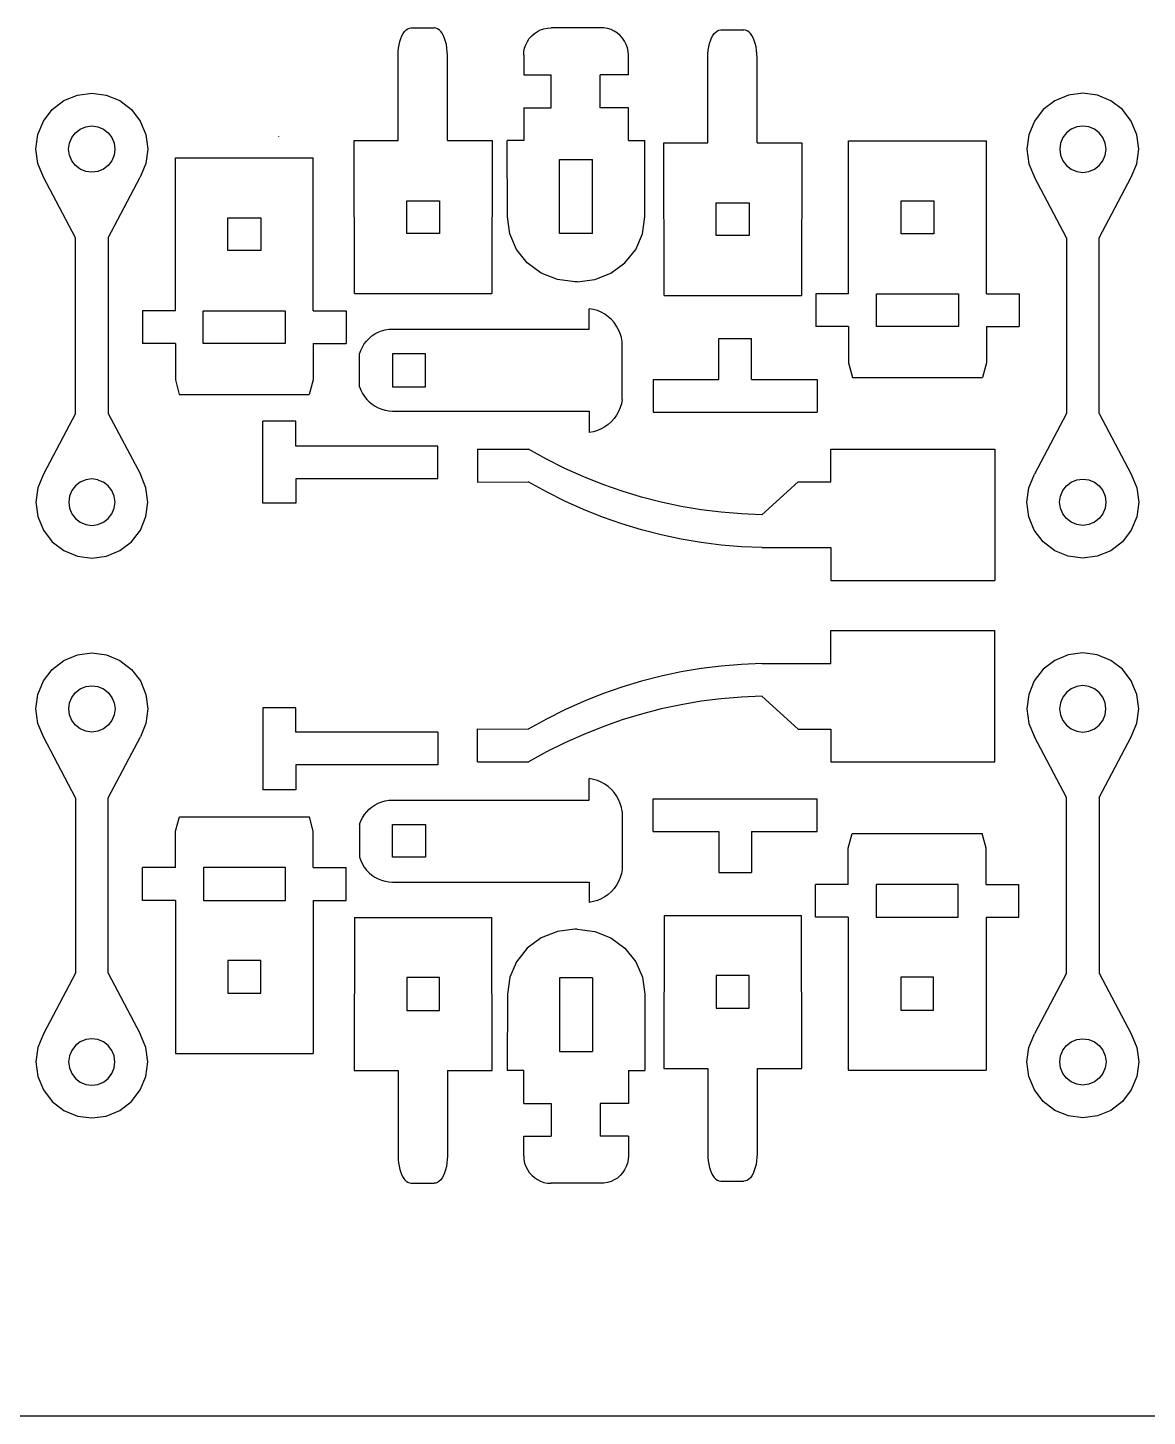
# Model space of a CAD drawing. Extents: x -2494 to 2494, y -1959 to 1959.
# Drawn here: x -2030 to -1485, y -1959 to -1283 of the extents above; entities that cross this region are included whole.
import ezdxf

# ---------------------------------------------------------------- set-up
doc = ezdxf.new("R2010")
doc.units = 0
doc.header["$MEASUREMENT"] = 0
doc.layers.get('0').update_dxf_attribs({"linetype": 'CONTINUOUS'})

msp = doc.modelspace()

# ---------------------------------------------------------------- linework, layer by layer
for p, q in [((-1844.19, -1283.39), (-1843.38, -1283.28)), ((-1843.38, -1283.28), (-1832.13, -1283.28)), ((-1831.29, -1283.35), (-1832.13, -1283.28)), ((-1777, -1283.33), (-1775.26, -1283.21)), ((-1751.33, -1283.21), (-1775.26, -1283.21)), ((-1749.55, -1283.27), (-1751.33, -1283.21)), ((-1747.8, -1283.56), (-1749.55, -1283.27)), ((-1849.16, -1291.5), (-1848.8, -1289.94)), ((-1848.8, -1289.94), (-1848.35, -1288.49)), ((-1848.35, -1288.49), (-1847.81, -1287.18)), ((-1847.81, -1287.18), (-1847.19, -1286.03)), ((-1847.19, -1286.03), (-1846.51, -1285.06)), ((-1846.51, -1285.06), (-1845.77, -1284.29)), ((-1845.77, -1284.29), (-1845, -1283.73)), ((-1845, -1283.73), (-1844.19, -1283.39)), ((-1830.47, -1283.66), (-1831.29, -1283.35)), ((-1829.68, -1284.19), (-1830.47, -1283.66)), ((-1828.93, -1284.95), (-1829.68, -1284.19)), ((-1828.23, -1285.91), (-1828.93, -1284.95)), ((-1827.6, -1287.06), (-1828.23, -1285.91)), ((-1827.04, -1288.38), (-1827.6, -1287.06)), ((-1826.57, -1289.84), (-1827.04, -1288.38)), ((-1826.2, -1291.42), (-1826.57, -1289.84)), ((-1787.58, -1291.44), (-1786.8, -1289.88)), ((-1786.8, -1289.88), (-1785.84, -1288.43)), ((-1785.84, -1288.43), (-1784.69, -1287.12)), ((-1784.69, -1287.12), (-1783.38, -1285.97)), ((-1783.38, -1285.97), (-1781.93, -1285)), ((-1781.93, -1285), (-1780.36, -1284.23)), ((-1780.36, -1284.23), (-1778.71, -1283.67)), ((-1778.71, -1283.67), (-1777, -1283.33)), ((-1746.1, -1284.09), (-1747.8, -1283.56)), ((-1744.49, -1284.83), (-1746.1, -1284.09)), ((-1743, -1285.79), (-1744.49, -1284.83)), ((-1741.64, -1286.95), (-1743, -1285.79)), ((-1740.46, -1288.27), (-1741.64, -1286.95)), ((-1739.46, -1289.74), (-1740.46, -1288.27)), ((-1738.67, -1291.33), (-1739.46, -1289.74)), ((-1698.18, -1290.94), (-1697.72, -1289.49)), ((-1697.72, -1289.49), (-1697.18, -1288.18)), ((-1697.18, -1288.18), (-1696.56, -1287.03)), ((-1696.56, -1287.03), (-1695.88, -1286.06)), ((-1695.88, -1286.06), (-1695.15, -1285.29)), ((-1695.15, -1285.29), (-1694.37, -1284.73)), ((-1694.37, -1284.73), (-1693.57, -1284.39)), ((-1693.57, -1284.39), (-1692.75, -1284.28)), ((-1692.75, -1284.28), (-1681.5, -1284.28)), ((-1680.67, -1284.35), (-1681.5, -1284.28)), ((-1679.85, -1284.66), (-1680.67, -1284.35)), ((-1679.06, -1285.19), (-1679.85, -1284.66)), ((-1678.3, -1285.95), (-1679.06, -1285.19)), ((-1677.6, -1286.91), (-1678.3, -1285.95)), ((-1676.97, -1288.06), (-1677.6, -1286.91)), ((-1676.41, -1289.38), (-1676.97, -1288.06)), ((-1675.95, -1290.84), (-1676.41, -1289.38)), ((-1849.64, -1296.6), (-1849.59, -1294.86)), ((-1849.64, -1338.11), (-1849.64, -1296.6)), ((-1849.59, -1294.86), (-1849.43, -1293.15)), ((-1849.43, -1293.15), (-1849.16, -1291.5)), ((-1825.93, -1293.1), (-1826.2, -1291.42)), ((-1825.76, -1294.83), (-1825.93, -1293.1)), ((-1825.71, -1296.6), (-1825.76, -1294.83)), ((-1825.71, -1338.11), (-1825.71, -1296.6)), ((-1788.59, -1296.54), (-1788.48, -1294.8)), ((-1788.59, -1296.54), (-1788.59, -1306.16)), ((-1788.48, -1294.8), (-1788.14, -1293.09)), ((-1788.14, -1293.09), (-1787.58, -1291.44)), ((-1738.11, -1293.02), (-1738.67, -1291.33)), ((-1737.77, -1294.76), (-1738.11, -1293.02)), ((-1737.67, -1296.54), (-1737.77, -1294.76)), ((-1737.67, -1306.16), (-1737.67, -1296.54)), ((-1699.01, -1297.6), (-1698.96, -1295.86)), ((-1698.96, -1295.86), (-1698.8, -1294.15)), ((-1698.8, -1294.15), (-1698.54, -1292.5)), ((-1698.54, -1292.5), (-1698.18, -1290.94)), ((-1675.57, -1292.42), (-1675.95, -1290.84)), ((-1675.3, -1294.1), (-1675.57, -1292.42)), ((-1675.14, -1295.83), (-1675.3, -1294.1)), ((-1675.08, -1297.6), (-1675.14, -1295.83)), ((-1699.01, -1339.11), (-1699.01, -1297.6)), ((-1675.08, -1339.11), (-1675.08, -1297.6)), ((-1788.59, -1306.16), (-1775.26, -1306.16)), ((-1775.26, -1322.1), (-1775.26, -1306.16)), ((-1737.67, -1306.16), (-1751.33, -1306.16)), ((-1751.33, -1322.1), (-1751.33, -1306.16)), ((-2012.28, -1318.67), (-2005.71, -1315.95)), ((-2005.71, -1315.95), (-1998.67, -1315.02)), ((-1998.67, -1315.02), (-1991.62, -1315.95)), ((-1991.62, -1315.95), (-1985.06, -1318.67)), ((-1523.61, -1315.99), (-1530.18, -1318.71)), ((-1516.57, -1315.06), (-1523.61, -1315.99)), ((-1509.52, -1315.99), (-1516.57, -1315.06)), ((-1502.96, -1318.71), (-1509.52, -1315.99)), ((-2022.24, -1328.64), (-2017.91, -1323)), ((-2017.91, -1323), (-2012.28, -1318.67)), ((-1985.06, -1318.67), (-1979.42, -1322.99)), ((-1979.42, -1322.99), (-1975.09, -1328.63)), ((-1788.59, -1322.1), (-1775.26, -1322.1)), ((-1788.59, -1322.1), (-1788.59, -1338.05)), ((-1737.67, -1322.1), (-1751.33, -1322.1)), ((-1737.67, -1338.05), (-1737.67, -1322.1)), ((-1535.82, -1323.03), (-1540.14, -1328.67)), ((-1530.18, -1318.71), (-1535.82, -1323.03)), ((-1497.32, -1323.04), (-1502.96, -1318.71)), ((-1492.99, -1328.67), (-1497.32, -1323.04)), ((-2024.96, -1335.2), (-2022.24, -1328.64)), ((-1975.09, -1328.63), (-1972.37, -1335.19)), ((-1540.14, -1328.67), (-1542.86, -1335.23)), ((-1490.28, -1335.24), (-1492.99, -1328.67)), ((-2025.88, -1342.25), (-2024.96, -1335.2)), ((-2009.55, -1339.33), (-2008.43, -1336.61)), ((-2008.43, -1336.61), (-2006.64, -1334.27)), ((-2006.64, -1334.27), (-2004.3, -1332.48)), ((-2004.3, -1332.48), (-2001.58, -1331.35)), ((-2001.58, -1331.35), (-1998.66, -1330.97)), ((-1998.66, -1330.97), (-1995.75, -1331.35)), ((-1995.75, -1331.35), (-1993.03, -1332.48)), ((-1993.03, -1332.48), (-1990.69, -1334.27)), ((-1990.69, -1334.27), (-1988.9, -1336.6)), ((-1988.9, -1336.6), (-1987.77, -1339.32)), ((-1972.37, -1335.19), (-1971.44, -1342.24)), ((-1907.67, -1336.23), (-1907.66, -1336.17)), ((-1542.86, -1335.23), (-1543.79, -1342.28)), ((-1526.33, -1336.64), (-1527.46, -1339.36)), ((-1524.54, -1334.31), (-1526.33, -1336.64)), ((-1522.21, -1332.52), (-1524.54, -1334.31)), ((-1519.49, -1331.39), (-1522.21, -1332.52)), ((-1516.57, -1331.01), (-1519.49, -1331.39)), ((-1513.65, -1331.39), (-1516.57, -1331.01)), ((-1510.93, -1332.52), (-1513.65, -1331.39)), ((-1508.6, -1334.31), (-1510.93, -1332.52)), ((-1506.8, -1336.65), (-1508.6, -1334.31)), ((-1505.68, -1339.37), (-1506.8, -1336.65)), ((-1489.35, -1342.29), (-1490.28, -1335.24)), ((-2024.96, -1349.29), (-2025.88, -1342.25)), ((-2009.94, -1342.24), (-2009.55, -1339.33)), ((-2009.55, -1345.16), (-2009.94, -1342.24)), ((-1987.77, -1339.32), (-1987.39, -1342.24)), ((-1987.39, -1342.24), (-1987.77, -1345.16)), ((-1971.44, -1342.24), (-1972.37, -1349.28)), ((-1870.98, -1338.11), (-1849.64, -1338.11)), ((-1870.83, -1412.47), (-1870.98, -1338.11)), ((-1825.71, -1338.11), (-1803.96, -1338.11)), ((-1803.96, -1338.11), (-1804.03, -1412.47)), ((-1796.5, -1375.26), (-1796.58, -1338.05)), ((-1788.59, -1338.05), (-1796.58, -1338.05)), ((-1737.67, -1338.05), (-1729.6, -1338.05)), ((-1729.64, -1375.26), (-1729.6, -1338.05)), ((-1720.36, -1339.11), (-1699.01, -1339.11)), ((-1720.21, -1413.47), (-1720.36, -1339.11)), ((-1675.08, -1339.11), (-1653.33, -1339.11)), ((-1653.33, -1339.11), (-1653.41, -1413.47)), ((-1630.52, -1338.23), (-1563.49, -1338.23)), ((-1630.52, -1412.66), (-1630.52, -1338.23)), ((-1563.49, -1412.66), (-1563.49, -1338.23)), ((-1543.79, -1342.28), (-1542.87, -1349.32)), ((-1527.46, -1339.36), (-1527.85, -1342.28)), ((-1527.85, -1342.28), (-1527.46, -1345.2)), ((-1505.29, -1342.28), (-1505.68, -1339.37)), ((-1505.68, -1345.2), (-1505.29, -1342.28)), ((-1490.28, -1349.33), (-1489.35, -1342.29)), ((-2022.24, -1355.86), (-2024.96, -1349.29)), ((-2008.43, -1347.88), (-2009.55, -1345.16)), ((-2006.63, -1350.22), (-2008.43, -1347.88)), ((-2004.3, -1352.01), (-2006.63, -1350.22)), ((-1990.69, -1350.22), (-1993.02, -1352.01)), ((-1988.9, -1347.88), (-1990.69, -1350.22)), ((-1987.77, -1345.16), (-1988.9, -1347.88)), ((-1972.37, -1349.28), (-1975.09, -1355.85)), ((-1958.01, -1346.42), (-1890.99, -1346.42)), ((-1958.01, -1420.85), (-1958.01, -1346.42)), ((-1890.99, -1420.85), (-1890.99, -1346.42)), ((-1771.13, -1347.36), (-1755.18, -1347.36)), ((-1771.13, -1383.23), (-1771.13, -1347.36)), ((-1755.18, -1383.23), (-1755.18, -1347.36)), ((-1542.87, -1349.32), (-1540.15, -1355.89)), ((-1527.46, -1345.2), (-1526.34, -1347.92)), ((-1526.34, -1347.92), (-1524.54, -1350.25)), ((-1524.54, -1350.25), (-1522.21, -1352.05)), ((-1510.93, -1352.05), (-1508.6, -1350.26)), ((-1508.6, -1350.26), (-1506.81, -1347.92)), ((-1506.81, -1347.92), (-1505.68, -1345.2)), ((-1493, -1355.9), (-1490.28, -1349.33)), ((-2006.63, -1385.41), (-2022.24, -1355.86)), ((-2001.58, -1353.14), (-2004.3, -1352.01)), ((-1998.66, -1353.52), (-2001.58, -1353.14)), ((-1995.74, -1353.13), (-1998.66, -1353.52)), ((-1993.02, -1352.01), (-1995.74, -1353.13)), ((-1990.68, -1385.41), (-1975.09, -1355.85)), ((-1524.55, -1385.45), (-1540.15, -1355.89)), ((-1522.21, -1352.05), (-1519.49, -1353.17)), ((-1519.49, -1353.17), (-1516.57, -1353.56)), ((-1516.57, -1353.56), (-1513.65, -1353.17)), ((-1513.65, -1353.17), (-1510.93, -1352.05)), ((-1508.6, -1385.45), (-1493, -1355.9)), ((-1845.5, -1383.3), (-1845.5, -1367.35)), ((-1845.5, -1367.35), (-1829.56, -1367.35)), ((-1829.56, -1367.35), (-1829.56, -1383.3)), ((-1694.88, -1384.3), (-1694.88, -1368.35)), ((-1694.88, -1368.35), (-1678.93, -1368.35)), ((-1678.93, -1368.35), (-1678.93, -1384.3)), ((-1605, -1383.42), (-1605, -1367.48)), ((-1605, -1367.48), (-1589, -1367.48)), ((-1589, -1367.48), (-1589, -1383.42)), ((-1932.5, -1375.66), (-1916.5, -1375.66)), ((-1932.5, -1391.61), (-1932.5, -1375.66)), ((-1916.5, -1375.66), (-1916.5, -1391.61)), ((-1795.37, -1383.43), (-1796.5, -1375.26)), ((-1730.82, -1383.43), (-1729.64, -1375.26)), ((-1829.56, -1383.3), (-1845.5, -1383.3)), ((-1792.09, -1391.03), (-1795.37, -1383.43)), ((-1755.18, -1383.23), (-1771.13, -1383.23)), ((-1734.1, -1391.03), (-1730.82, -1383.43)), ((-1678.93, -1384.3), (-1694.88, -1384.3)), ((-1589, -1383.42), (-1605, -1383.42)), ((-2006.61, -1470.81), (-2006.63, -1385.41)), ((-1990.68, -1385.41), (-1990.67, -1470.81)), ((-1786.87, -1397.57), (-1792.09, -1391.03)), ((-1739.32, -1397.57), (-1734.1, -1391.03)), ((-1524.55, -1385.45), (-1524.57, -1470.85)), ((-1508.62, -1470.85), (-1508.6, -1385.45)), ((-1916.5, -1391.61), (-1932.5, -1391.61)), ((-1780.07, -1402.58), (-1786.87, -1397.57)), ((-1746.12, -1402.58), (-1739.32, -1397.57)), ((-1772.15, -1405.73), (-1780.07, -1402.58)), ((-1754.04, -1405.73), (-1746.12, -1402.58)), ((-1763.66, -1406.8), (-1772.15, -1405.73)), ((-1762.54, -1406.8), (-1763.66, -1406.8)), ((-1762.54, -1406.8), (-1754.04, -1405.73)), ((-1870.83, -1412.47), (-1804.03, -1412.47)), ((-1720.21, -1413.47), (-1653.41, -1413.47)), ((-1630.52, -1412.66), (-1646.52, -1412.66)), ((-1646.52, -1412.66), (-1646.52, -1428.61)), ((-1616.94, -1428.61), (-1616.94, -1412.66)), ((-1616.94, -1412.66), (-1577.07, -1412.66)), ((-1577.07, -1412.66), (-1577.07, -1428.61)), ((-1563.49, -1412.66), (-1547.49, -1412.66)), ((-1547.49, -1412.66), (-1547.49, -1428.61)), ((-1958.01, -1420.85), (-1974.01, -1420.85)), ((-1974.01, -1420.85), (-1974.01, -1436.8)), ((-1944.44, -1436.8), (-1944.44, -1420.85)), ((-1944.44, -1420.85), (-1904.56, -1420.85)), ((-1904.56, -1420.85), (-1904.56, -1436.8)), ((-1890.99, -1420.85), (-1874.99, -1420.85)), ((-1874.99, -1420.85), (-1874.99, -1436.8)), ((-1754.65, -1420.24), (-1756.65, -1419.87)), ((-1756.65, -1429.76), (-1756.65, -1419.87)), ((-1752.71, -1420.82), (-1754.65, -1420.24)), ((-1750.84, -1421.61), (-1752.71, -1420.82)), ((-1749.07, -1422.61), (-1750.84, -1421.61)), ((-1747.42, -1423.79), (-1749.07, -1422.61)), ((-1745.91, -1425.14), (-1747.42, -1423.79)), ((-1860.94, -1432.13), (-1859.35, -1431.29)), ((-1859.35, -1431.29), (-1857.69, -1430.63)), ((-1857.69, -1430.63), (-1855.96, -1430.15)), ((-1855.96, -1430.15), (-1854.18, -1429.86)), ((-1854.18, -1429.86), (-1852.39, -1429.76)), ((-1852.39, -1429.76), (-1756.65, -1429.76)), ((-1744.56, -1426.65), (-1745.91, -1425.14)), ((-1743.38, -1428.3), (-1744.56, -1426.65)), ((-1742.38, -1430.07), (-1743.38, -1428.3)), ((-1741.59, -1431.94), (-1742.38, -1430.07)), ((-1630.52, -1428.61), (-1646.52, -1428.61)), ((-1630.52, -1428.61), (-1630.52, -1446.28)), ((-1577.07, -1428.61), (-1616.94, -1428.61)), ((-1563.49, -1428.61), (-1563.49, -1446.28)), ((-1563.49, -1428.61), (-1547.49, -1428.61)), ((-1958.01, -1436.8), (-1974.01, -1436.8)), ((-1958.01, -1436.8), (-1958.01, -1454.47)), ((-1904.56, -1436.8), (-1944.44, -1436.8)), ((-1890.99, -1436.8), (-1874.99, -1436.8)), ((-1890.99, -1436.8), (-1890.99, -1454.47)), ((-1867.82, -1440.17), (-1867.06, -1438.55)), ((-1867.06, -1438.55), (-1866.13, -1437.01)), ((-1866.13, -1437.01), (-1865.04, -1435.59)), ((-1865.04, -1435.59), (-1863.8, -1434.29)), ((-1863.8, -1434.29), (-1862.43, -1433.13)), ((-1862.43, -1433.13), (-1860.94, -1432.13)), ((-1741.01, -1433.88), (-1741.59, -1431.94)), ((-1740.64, -1435.88), (-1741.01, -1433.88)), ((-1740.64, -1464.07), (-1740.64, -1435.88)), ((-1693.63, -1434.36), (-1677.68, -1434.36)), ((-1693.63, -1454.29), (-1693.63, -1434.36)), ((-1677.68, -1454.29), (-1677.68, -1434.36)), ((-1868.4, -1441.87), (-1867.82, -1440.17)), ((-1868.4, -1457.81), (-1868.4, -1441.87)), ((-1852.39, -1441.87), (-1852.39, -1457.81)), ((-1836.38, -1441.87), (-1852.39, -1441.87)), ((-1836.38, -1457.81), (-1836.38, -1441.87)), ((-1630.52, -1446.28), (-1628.62, -1453.35)), ((-1563.49, -1446.28), (-1565.39, -1453.35)), ((-1958.01, -1454.47), (-1956.11, -1461.54)), ((-1890.99, -1454.47), (-1892.88, -1461.54)), ((-1868.4, -1457.81), (-1867.79, -1459.48)), ((-1852.39, -1457.81), (-1836.38, -1457.81)), ((-1725.52, -1454.29), (-1693.63, -1454.29)), ((-1725.52, -1454.29), (-1725.52, -1470.23)), ((-1677.68, -1454.29), (-1645.79, -1454.29)), ((-1645.79, -1454.29), (-1645.79, -1470.23)), ((-1628.62, -1453.35), (-1565.39, -1453.35)), ((-1956.11, -1461.54), (-1892.88, -1461.54)), ((-1867.79, -1459.48), (-1867.01, -1461.07)), ((-1867.01, -1461.07), (-1866.06, -1462.58)), ((-1866.06, -1462.58), (-1864.96, -1463.97)), ((-1864.96, -1463.97), (-1863.72, -1465.23)), ((-1863.72, -1465.23), (-1862.35, -1466.36)), ((-1740.64, -1464.07), (-1741.01, -1466.07)), ((-2006.61, -1470.81), (-2022.21, -1500.37)), ((-1990.67, -1470.81), (-1975.06, -1500.37)), ((-1862.35, -1466.36), (-1860.86, -1467.34)), ((-1860.86, -1467.34), (-1859.29, -1468.16)), ((-1859.29, -1468.16), (-1857.63, -1468.8)), ((-1857.63, -1468.8), (-1855.92, -1469.27)), ((-1855.92, -1469.27), (-1854.17, -1469.55)), ((-1854.17, -1469.55), (-1852.39, -1469.64)), ((-1852.39, -1469.64), (-1756.65, -1469.64)), ((-1756.65, -1469.64), (-1756.65, -1480.09)), ((-1743.38, -1471.65), (-1744.56, -1473.3)), ((-1742.38, -1469.88), (-1743.38, -1471.65)), ((-1741.59, -1468.01), (-1742.38, -1469.88)), ((-1741.01, -1466.07), (-1741.59, -1468.01)), ((-1725.52, -1470.23), (-1645.79, -1470.23)), ((-1524.57, -1470.85), (-1540.17, -1500.41)), ((-1508.62, -1470.85), (-1493.02, -1500.41)), ((-1915.44, -1514.48), (-1915.44, -1474.6)), ((-1899.43, -1474.6), (-1915.44, -1474.6)), ((-1899.43, -1486.71), (-1899.43, -1474.6)), ((-1752.71, -1479.13), (-1754.65, -1479.72)), ((-1750.84, -1478.34), (-1752.71, -1479.13)), ((-1749.07, -1477.35), (-1750.84, -1478.34)), ((-1747.42, -1476.17), (-1749.07, -1477.35)), ((-1745.91, -1474.81), (-1747.42, -1476.17)), ((-1744.56, -1473.3), (-1745.91, -1474.81)), ((-1754.65, -1479.72), (-1756.65, -1480.09)), ((-1830.41, -1486.71), (-1899.43, -1486.71)), ((-1830.41, -1502.66), (-1830.41, -1486.71)), ((-1811.04, -1488.22), (-1786.29, -1488.23)), ((-1811.04, -1488.22), (-1811.04, -1504.23)), ((-1777.48, -1493.08), (-1786.29, -1488.23)), ((-1639.14, -1504.17), (-1639.14, -1488.23)), ((-1639.14, -1488.23), (-1559.34, -1488.23)), ((-1559.34, -1488.23), (-1559.34, -1552.08)), ((-1768.51, -1497.54), (-1777.48, -1493.08)), ((-1759.38, -1501.62), (-1768.51, -1497.54)), ((-2022.21, -1500.37), (-2024.93, -1506.94)), ((-2006.61, -1506.01), (-2008.4, -1508.35)), ((-2004.27, -1504.22), (-2006.61, -1506.01)), ((-2001.55, -1503.09), (-2004.27, -1504.22)), ((-1998.64, -1502.71), (-2001.55, -1503.09)), ((-1995.72, -1503.09), (-1998.64, -1502.71)), ((-1995.72, -1503.09), (-1993, -1504.22)), ((-1990.66, -1506.01), (-1993, -1504.22)), ((-1988.87, -1508.34), (-1990.66, -1506.01)), ((-1972.34, -1506.93), (-1975.06, -1500.37)), ((-1899.43, -1502.66), (-1899.43, -1514.48)), ((-1830.41, -1502.66), (-1899.43, -1502.66)), ((-1811.04, -1504.23), (-1786.36, -1504.17)), ((-1777.55, -1509.02), (-1786.36, -1504.17)), ((-1750.12, -1505.31), (-1759.38, -1501.62)), ((-1740.73, -1508.6), (-1750.12, -1505.31)), ((-1672.76, -1520.12), (-1655.09, -1504.17)), ((-1655.09, -1504.17), (-1639.14, -1504.17)), ((-1542.89, -1506.97), (-1540.17, -1500.41)), ((-1526.36, -1508.38), (-1524.57, -1506.05)), ((-1524.57, -1506.05), (-1522.24, -1504.25)), ((-1522.24, -1504.25), (-1519.52, -1503.13)), ((-1519.52, -1503.13), (-1516.6, -1502.74)), ((-1516.6, -1502.74), (-1513.68, -1503.13)), ((-1513.68, -1503.13), (-1510.96, -1504.26)), ((-1510.96, -1504.26), (-1508.62, -1506.05)), ((-1508.62, -1506.05), (-1506.83, -1508.38)), ((-1493.02, -1500.41), (-1490.3, -1506.98)), ((-2024.93, -1506.94), (-2025.86, -1513.99)), ((-2009.53, -1511.06), (-2009.91, -1513.98)), ((-2008.4, -1508.35), (-2009.53, -1511.06)), ((-1987.74, -1511.06), (-1988.87, -1508.34)), ((-1987.36, -1513.98), (-1987.74, -1511.06)), ((-1971.41, -1513.98), (-1972.34, -1506.93)), ((-1768.57, -1513.49), (-1777.55, -1509.02)), ((-1731.24, -1511.49), (-1740.73, -1508.6)), ((-1721.64, -1513.96), (-1731.24, -1511.49)), ((-1543.82, -1514.02), (-1542.89, -1506.97)), ((-1527.87, -1514.02), (-1527.49, -1511.1)), ((-1527.49, -1511.1), (-1526.36, -1508.38)), ((-1506.83, -1508.38), (-1505.71, -1511.1)), ((-1505.71, -1511.1), (-1505.32, -1514.02)), ((-1490.3, -1506.98), (-1489.38, -1514.02)), ((-2025.86, -1513.99), (-2024.93, -1521.03)), ((-2009.91, -1513.98), (-2009.53, -1516.9)), ((-2009.53, -1516.9), (-2008.4, -1519.62)), ((-2008.4, -1519.62), (-2006.61, -1521.96)), ((-1990.66, -1521.95), (-1988.87, -1519.62)), ((-1988.87, -1519.62), (-1987.74, -1516.9)), ((-1987.74, -1516.9), (-1987.36, -1513.98)), ((-1972.34, -1521.02), (-1971.41, -1513.98)), ((-1899.43, -1514.48), (-1915.44, -1514.48)), ((-1759.44, -1517.57), (-1768.57, -1513.49)), ((-1750.18, -1521.26), (-1759.44, -1517.57)), ((-1711.97, -1516.03), (-1721.64, -1513.96)), ((-1702.23, -1517.68), (-1711.97, -1516.03)), ((-1692.44, -1518.91), (-1702.23, -1517.68)), ((-1682.61, -1519.73), (-1692.44, -1518.91)), ((-1542.89, -1521.06), (-1543.82, -1514.02)), ((-1527.49, -1516.94), (-1527.87, -1514.02)), ((-1526.36, -1519.66), (-1527.49, -1516.94)), ((-1524.57, -1521.99), (-1526.36, -1519.66)), ((-1506.84, -1519.66), (-1508.63, -1521.99)), ((-1505.71, -1516.94), (-1506.84, -1519.66)), ((-1505.32, -1514.02), (-1505.71, -1516.94)), ((-1489.38, -1514.02), (-1490.31, -1521.07)), ((-2024.93, -1521.03), (-2022.21, -1527.6)), ((-2006.61, -1521.96), (-2004.27, -1523.75)), ((-2004.27, -1523.75), (-2001.55, -1524.87)), ((-2001.55, -1524.87), (-1998.63, -1525.26)), ((-1998.63, -1525.26), (-1995.71, -1524.87)), ((-1995.71, -1524.87), (-1992.99, -1523.75)), ((-1992.99, -1523.75), (-1990.66, -1521.95)), ((-1975.06, -1527.59), (-1972.34, -1521.02)), ((-1740.79, -1524.55), (-1750.18, -1521.26)), ((-1731.29, -1527.43), (-1740.79, -1524.55)), ((-1672.76, -1520.12), (-1682.61, -1519.73)), ((-1540.18, -1527.63), (-1542.89, -1521.06)), ((-1522.24, -1523.78), (-1524.57, -1521.99)), ((-1519.52, -1524.91), (-1522.24, -1523.78)), ((-1516.6, -1525.3), (-1519.52, -1524.91)), ((-1513.68, -1524.91), (-1516.6, -1525.3)), ((-1510.96, -1523.79), (-1513.68, -1524.91)), ((-1508.63, -1521.99), (-1510.96, -1523.79)), ((-1490.31, -1521.07), (-1493.03, -1527.63)), ((-2022.21, -1527.6), (-2017.88, -1533.23)), ((-1979.38, -1533.23), (-1975.06, -1527.59)), ((-1721.69, -1529.91), (-1731.29, -1527.43)), ((-1712.02, -1531.97), (-1721.69, -1529.91)), ((-1702.28, -1533.63), (-1712.02, -1531.97)), ((-1535.85, -1533.27), (-1540.18, -1527.63)), ((-1493.03, -1527.63), (-1497.35, -1533.27)), ((-2017.88, -1533.23), (-2012.24, -1537.56)), ((-2012.24, -1537.56), (-2005.68, -1540.28)), ((-1991.58, -1540.27), (-1985.02, -1537.55)), ((-1985.02, -1537.55), (-1979.38, -1533.23)), ((-1692.48, -1534.86), (-1702.28, -1533.63)), ((-1682.65, -1535.67), (-1692.48, -1534.86)), ((-1672.8, -1536.07), (-1682.65, -1535.67)), ((-1672.8, -1536.07), (-1639.14, -1536.07)), ((-1639.14, -1536.07), (-1639.14, -1552.08)), ((-1530.21, -1537.59), (-1535.85, -1533.27)), ((-1523.65, -1540.31), (-1530.21, -1537.59)), ((-1502.99, -1537.6), (-1509.56, -1540.32)), ((-1497.35, -1533.27), (-1502.99, -1537.6)), ((-2005.68, -1540.28), (-1998.63, -1541.2)), ((-1998.63, -1541.2), (-1991.58, -1540.27)), ((-1516.6, -1541.24), (-1523.65, -1540.31)), ((-1509.56, -1540.32), (-1516.6, -1541.24)), ((-1639.14, -1552.08), (-1559.34, -1552.08)), ((-1639.14, -1576.46), (-1559.34, -1576.46)), ((-1639.14, -1592.48), (-1639.14, -1576.46)), ((-1559.34, -1640.31), (-1559.34, -1576.46)), ((-2017.88, -1595.31), (-2012.24, -1590.98)), ((-2012.24, -1590.98), (-2005.68, -1588.26)), ((-2005.68, -1588.26), (-1998.63, -1587.34)), ((-1998.63, -1587.34), (-1991.58, -1588.27)), ((-1991.58, -1588.27), (-1985.02, -1590.99)), ((-1985.02, -1590.99), (-1979.38, -1595.31)), ((-1692.48, -1593.68), (-1702.28, -1594.92)), ((-1682.65, -1592.87), (-1692.48, -1593.68)), ((-1672.8, -1592.48), (-1682.65, -1592.87)), ((-1672.8, -1592.48), (-1639.14, -1592.48)), ((-1530.21, -1590.95), (-1535.85, -1595.27)), ((-1523.65, -1588.23), (-1530.21, -1590.95)), ((-1516.6, -1587.3), (-1523.65, -1588.23)), ((-1509.56, -1588.22), (-1516.6, -1587.3)), ((-1502.99, -1590.94), (-1509.56, -1588.22)), ((-1497.35, -1595.27), (-1502.99, -1590.94)), ((-2022.21, -1600.94), (-2017.88, -1595.31)), ((-1979.38, -1595.31), (-1975.06, -1600.95)), ((-1721.69, -1598.63), (-1731.29, -1601.11)), ((-1712.02, -1596.57), (-1721.69, -1598.63)), ((-1702.28, -1594.92), (-1712.02, -1596.57)), ((-1535.85, -1595.27), (-1540.18, -1600.91)), ((-1493.03, -1600.91), (-1497.35, -1595.27)), ((-2024.93, -1607.51), (-2022.21, -1600.94)), ((-2008.4, -1608.92), (-2006.61, -1606.58)), ((-2006.61, -1606.58), (-2004.27, -1604.79)), ((-2004.27, -1604.79), (-2001.55, -1603.67)), ((-2001.55, -1603.67), (-1998.63, -1603.28)), ((-1998.63, -1603.28), (-1995.71, -1603.67)), ((-1995.71, -1603.67), (-1992.99, -1604.79)), ((-1992.99, -1604.79), (-1990.66, -1606.59)), ((-1990.66, -1606.59), (-1988.87, -1608.92)), ((-1975.06, -1600.95), (-1972.34, -1607.52)), ((-1750.18, -1607.28), (-1759.44, -1610.97)), ((-1740.79, -1603.99), (-1750.18, -1607.28)), ((-1731.29, -1601.11), (-1740.79, -1603.99)), ((-1542.89, -1607.48), (-1543.82, -1614.52)), ((-1540.18, -1600.91), (-1542.89, -1607.48)), ((-1524.57, -1606.55), (-1526.36, -1608.88)), ((-1522.24, -1604.76), (-1524.57, -1606.55)), ((-1519.52, -1603.63), (-1522.24, -1604.76)), ((-1516.6, -1603.24), (-1519.52, -1603.63)), ((-1513.68, -1603.63), (-1516.6, -1603.24)), ((-1510.96, -1604.75), (-1513.68, -1603.63)), ((-1508.63, -1606.55), (-1510.96, -1604.75)), ((-1506.84, -1608.88), (-1508.63, -1606.55)), ((-1490.31, -1607.47), (-1493.03, -1600.91)), ((-1489.38, -1614.52), (-1490.31, -1607.47)), ((-2025.86, -1614.55), (-2024.93, -1607.51)), ((-2009.91, -1614.56), (-2009.53, -1611.64)), ((-2009.53, -1611.64), (-2008.4, -1608.92)), ((-1988.87, -1608.92), (-1987.74, -1611.64)), ((-1987.74, -1611.64), (-1987.36, -1614.56)), ((-1972.34, -1607.52), (-1971.41, -1614.56)), ((-1899.43, -1614.06), (-1915.44, -1614.06)), ((-1915.44, -1614.06), (-1915.44, -1653.94)), ((-1899.43, -1625.88), (-1899.43, -1614.06)), ((-1759.44, -1610.97), (-1768.57, -1615.05)), ((-1711.97, -1612.51), (-1721.64, -1614.58)), ((-1702.23, -1610.86), (-1711.97, -1612.51)), ((-1692.44, -1609.63), (-1702.23, -1610.86)), ((-1682.61, -1608.81), (-1692.44, -1609.63)), ((-1672.76, -1608.42), (-1682.61, -1608.81)), ((-1672.76, -1608.42), (-1655.09, -1624.37)), ((-1527.49, -1611.6), (-1527.87, -1614.52)), ((-1526.36, -1608.88), (-1527.49, -1611.6)), ((-1505.71, -1611.6), (-1506.84, -1608.88)), ((-1505.32, -1614.52), (-1505.71, -1611.6)), ((-2024.93, -1621.6), (-2025.86, -1614.55)), ((-2009.53, -1617.48), (-2009.91, -1614.56)), ((-2008.4, -1620.2), (-2009.53, -1617.48)), ((-2006.61, -1622.53), (-2008.4, -1620.2)), ((-1988.87, -1620.2), (-1990.66, -1622.53)), ((-1987.74, -1617.48), (-1988.87, -1620.2)), ((-1987.36, -1614.56), (-1987.74, -1617.48)), ((-1971.41, -1614.56), (-1972.34, -1621.61)), ((-1777.55, -1619.52), (-1786.36, -1624.37)), ((-1768.57, -1615.05), (-1777.55, -1619.52)), ((-1740.73, -1619.94), (-1750.12, -1623.23)), ((-1731.24, -1617.06), (-1740.73, -1619.94)), ((-1721.64, -1614.58), (-1731.24, -1617.06)), ((-1543.82, -1614.52), (-1542.89, -1621.57)), ((-1527.87, -1614.52), (-1527.49, -1617.44)), ((-1527.49, -1617.44), (-1526.36, -1620.16)), ((-1526.36, -1620.16), (-1524.57, -1622.49)), ((-1508.62, -1622.49), (-1506.83, -1620.16)), ((-1506.83, -1620.16), (-1505.71, -1617.44)), ((-1505.71, -1617.44), (-1505.32, -1614.52)), ((-1490.3, -1621.56), (-1489.38, -1614.52)), ((-2022.21, -1628.17), (-2024.93, -1621.6)), ((-2004.27, -1624.32), (-2006.61, -1622.53)), ((-2001.55, -1625.45), (-2004.27, -1624.32)), ((-1998.64, -1625.83), (-2001.55, -1625.45)), ((-1995.72, -1625.45), (-1998.64, -1625.83)), ((-1993, -1624.32), (-1995.72, -1625.45)), ((-1990.66, -1622.53), (-1993, -1624.32)), ((-1972.34, -1621.61), (-1975.06, -1628.17)), ((-1830.41, -1625.88), (-1899.43, -1625.88)), ((-1830.41, -1625.88), (-1830.41, -1641.83)), ((-1811.04, -1624.31), (-1786.36, -1624.37)), ((-1811.04, -1640.32), (-1811.04, -1624.31)), ((-1759.38, -1626.92), (-1768.51, -1631)), ((-1750.12, -1623.23), (-1759.38, -1626.92)), ((-1655.09, -1624.37), (-1639.14, -1624.37)), ((-1639.14, -1624.37), (-1639.14, -1640.31)), ((-1542.89, -1621.57), (-1540.17, -1628.13)), ((-1524.57, -1622.49), (-1522.24, -1624.29)), ((-1522.24, -1624.29), (-1519.52, -1625.41)), ((-1519.52, -1625.41), (-1516.6, -1625.8)), ((-1516.6, -1625.8), (-1513.68, -1625.41)), ((-1513.68, -1625.41), (-1510.96, -1624.28)), ((-1510.96, -1624.28), (-1508.62, -1622.49)), ((-1493.02, -1628.13), (-1490.3, -1621.56)), ((-2006.61, -1657.73), (-2022.21, -1628.17)), ((-1990.67, -1657.73), (-1975.06, -1628.17)), ((-1768.51, -1631), (-1777.48, -1635.46)), ((-1524.57, -1657.69), (-1540.17, -1628.13)), ((-1508.62, -1657.69), (-1493.02, -1628.13)), ((-1811.04, -1640.32), (-1786.29, -1640.31)), ((-1777.48, -1635.46), (-1786.29, -1640.31)), ((-1639.14, -1640.31), (-1559.34, -1640.31)), ((-1830.41, -1641.83), (-1899.43, -1641.83)), ((-1899.43, -1641.83), (-1899.43, -1653.94)), ((-1899.43, -1653.94), (-1915.44, -1653.94)), ((-1754.65, -1648.82), (-1756.65, -1648.45)), ((-1756.65, -1658.9), (-1756.65, -1648.45)), ((-1752.71, -1649.41), (-1754.65, -1648.82)), ((-1750.84, -1650.2), (-1752.71, -1649.41)), ((-1749.07, -1651.19), (-1750.84, -1650.2)), ((-1747.42, -1652.37), (-1749.07, -1651.19)), ((-1745.91, -1653.73), (-1747.42, -1652.37)), ((-1744.56, -1655.24), (-1745.91, -1653.73)), ((-2006.61, -1657.73), (-2006.63, -1743.13)), ((-1990.68, -1743.13), (-1990.67, -1657.73)), ((-1862.35, -1662.18), (-1860.86, -1661.2)), ((-1860.86, -1661.2), (-1859.29, -1660.38)), ((-1859.29, -1660.38), (-1857.63, -1659.74)), ((-1857.63, -1659.74), (-1855.92, -1659.27)), ((-1855.92, -1659.27), (-1854.17, -1658.99)), ((-1854.17, -1658.99), (-1852.39, -1658.9)), ((-1852.39, -1658.9), (-1756.65, -1658.9)), ((-1743.38, -1656.89), (-1744.56, -1655.24)), ((-1742.38, -1658.66), (-1743.38, -1656.89)), ((-1741.59, -1660.53), (-1742.38, -1658.66)), ((-1741.01, -1662.47), (-1741.59, -1660.53)), ((-1725.52, -1658.31), (-1645.79, -1658.31)), ((-1725.52, -1674.25), (-1725.52, -1658.31)), ((-1645.79, -1674.25), (-1645.79, -1658.31)), ((-1524.55, -1743.09), (-1524.57, -1657.69)), ((-1508.62, -1657.69), (-1508.6, -1743.09)), ((-1957.95, -1674.07), (-1956.06, -1667)), ((-1956.06, -1667), (-1892.83, -1667)), ((-1890.93, -1674.07), (-1892.83, -1667)), ((-1867.79, -1669.06), (-1867.01, -1667.47)), ((-1867.01, -1667.47), (-1866.06, -1665.97)), ((-1866.06, -1665.97), (-1864.96, -1664.57)), ((-1864.96, -1664.57), (-1863.72, -1663.31)), ((-1863.72, -1663.31), (-1862.35, -1662.18)), ((-1740.64, -1664.47), (-1741.01, -1662.47)), ((-1740.64, -1664.47), (-1740.64, -1692.66)), ((-1957.95, -1691.74), (-1957.95, -1674.07)), ((-1890.93, -1691.74), (-1890.93, -1674.07)), ((-1868.4, -1670.73), (-1867.79, -1669.06)), ((-1868.4, -1670.73), (-1868.4, -1686.67)), ((-1852.39, -1670.73), (-1836.38, -1670.73)), ((-1852.39, -1686.67), (-1852.39, -1670.73)), ((-1836.38, -1670.73), (-1836.38, -1686.67)), ((-1725.52, -1674.25), (-1693.63, -1674.25)), ((-1693.63, -1674.25), (-1693.63, -1694.18)), ((-1677.68, -1674.25), (-1677.68, -1694.18)), ((-1677.68, -1674.25), (-1645.79, -1674.25)), ((-1630.68, -1682.26), (-1628.79, -1675.19)), ((-1628.79, -1675.19), (-1565.56, -1675.19)), ((-1563.66, -1682.26), (-1565.56, -1675.19)), ((-1868.4, -1686.67), (-1867.82, -1688.37)), ((-1867.82, -1688.37), (-1867.06, -1690)), ((-1836.38, -1686.67), (-1852.39, -1686.67)), ((-1630.68, -1699.93), (-1630.68, -1682.26)), ((-1563.66, -1699.93), (-1563.66, -1682.26)), ((-1973.95, -1707.69), (-1973.95, -1691.74)), ((-1957.95, -1691.74), (-1973.95, -1691.74)), ((-1944.38, -1691.74), (-1944.38, -1707.69)), ((-1904.5, -1691.74), (-1944.38, -1691.74)), ((-1904.5, -1707.69), (-1904.5, -1691.74)), ((-1890.93, -1691.74), (-1874.93, -1691.74)), ((-1874.93, -1707.69), (-1874.93, -1691.74)), ((-1867.06, -1690), (-1866.13, -1691.53)), ((-1866.13, -1691.53), (-1865.04, -1692.95)), ((-1865.04, -1692.95), (-1863.8, -1694.25)), ((-1863.8, -1694.25), (-1862.43, -1695.41)), ((-1741.01, -1694.66), (-1741.59, -1696.6)), ((-1740.64, -1692.66), (-1741.01, -1694.66)), ((-1693.63, -1694.18), (-1677.68, -1694.18)), ((-1862.43, -1695.41), (-1860.94, -1696.41)), ((-1860.94, -1696.41), (-1859.35, -1697.25)), ((-1859.35, -1697.25), (-1857.69, -1697.91)), ((-1857.69, -1697.91), (-1855.96, -1698.39)), ((-1855.96, -1698.39), (-1854.18, -1698.68)), ((-1854.18, -1698.68), (-1852.39, -1698.78)), ((-1852.39, -1698.78), (-1756.65, -1698.78)), ((-1756.65, -1698.78), (-1756.65, -1708.67)), ((-1744.56, -1701.89), (-1745.91, -1703.4)), ((-1743.38, -1700.24), (-1744.56, -1701.89)), ((-1742.38, -1698.47), (-1743.38, -1700.24)), ((-1741.59, -1696.6), (-1742.38, -1698.47)), ((-1646.68, -1715.88), (-1646.68, -1699.93)), ((-1630.68, -1699.93), (-1646.68, -1699.93)), ((-1617.11, -1699.93), (-1617.11, -1715.88)), ((-1577.23, -1699.93), (-1617.11, -1699.93)), ((-1577.23, -1715.88), (-1577.23, -1699.93)), ((-1563.66, -1699.93), (-1547.66, -1699.93)), ((-1547.66, -1715.88), (-1547.66, -1699.93)), ((-1957.95, -1707.69), (-1973.95, -1707.69)), ((-1957.95, -1707.69), (-1957.95, -1782.12)), ((-1944.38, -1707.69), (-1904.5, -1707.69)), ((-1890.93, -1707.69), (-1890.93, -1782.12)), ((-1890.93, -1707.69), (-1874.93, -1707.69)), ((-1754.65, -1708.3), (-1756.65, -1708.67)), ((-1752.71, -1707.72), (-1754.65, -1708.3)), ((-1750.84, -1706.93), (-1752.71, -1707.72)), ((-1749.07, -1705.93), (-1750.84, -1706.93)), ((-1747.42, -1704.75), (-1749.07, -1705.93)), ((-1745.91, -1703.4), (-1747.42, -1704.75)), ((-1720.21, -1715.07), (-1720.36, -1789.43)), ((-1720.21, -1715.07), (-1653.41, -1715.07)), ((-1653.33, -1789.43), (-1653.41, -1715.07)), ((-1870.83, -1716.07), (-1870.98, -1790.43)), ((-1870.83, -1716.07), (-1804.03, -1716.07)), ((-1803.96, -1790.43), (-1804.03, -1716.07)), ((-1763.66, -1721.74), (-1772.15, -1722.81)), ((-1762.54, -1721.74), (-1763.66, -1721.74)), ((-1762.54, -1721.74), (-1754.04, -1722.81)), ((-1630.68, -1715.88), (-1646.68, -1715.88)), ((-1630.68, -1715.88), (-1630.68, -1790.31)), ((-1617.11, -1715.88), (-1577.23, -1715.88)), ((-1563.66, -1715.88), (-1563.66, -1790.31)), ((-1563.66, -1715.88), (-1547.66, -1715.88)), ((-1780.07, -1725.96), (-1786.87, -1730.97)), ((-1772.15, -1722.81), (-1780.07, -1725.96)), ((-1754.04, -1722.81), (-1746.12, -1725.96)), ((-1746.12, -1725.96), (-1739.32, -1730.97)), ((-1786.87, -1730.97), (-1792.09, -1737.51)), ((-1739.32, -1730.97), (-1734.1, -1737.51)), ((-1916.44, -1736.93), (-1932.44, -1736.93)), ((-1932.44, -1736.93), (-1932.44, -1752.88)), ((-1916.44, -1752.88), (-1916.44, -1736.93)), ((-1792.09, -1737.51), (-1795.37, -1745.12)), ((-1734.1, -1737.51), (-1730.82, -1745.12)), ((-2006.63, -1743.13), (-2022.24, -1772.68)), ((-1990.68, -1743.13), (-1975.09, -1772.69)), ((-1829.56, -1745.24), (-1845.5, -1745.24)), ((-1845.5, -1745.24), (-1845.5, -1761.19)), ((-1829.56, -1761.19), (-1829.56, -1745.24)), ((-1795.37, -1745.12), (-1796.5, -1753.28)), ((-1771.13, -1745.31), (-1771.13, -1781.18)), ((-1755.18, -1745.31), (-1771.13, -1745.31)), ((-1755.18, -1745.31), (-1755.18, -1781.18)), ((-1730.82, -1745.12), (-1729.64, -1753.28)), ((-1678.93, -1744.24), (-1694.88, -1744.24)), ((-1694.88, -1744.24), (-1694.88, -1760.19)), ((-1678.93, -1760.19), (-1678.93, -1744.24)), ((-1605.17, -1745.12), (-1605.17, -1761.06)), ((-1589.17, -1745.12), (-1605.17, -1745.12)), ((-1589.17, -1761.06), (-1589.17, -1745.12)), ((-1524.55, -1743.09), (-1540.15, -1772.65)), ((-1508.6, -1743.09), (-1493, -1772.64)), ((-1932.44, -1752.88), (-1916.44, -1752.88)), ((-1796.5, -1753.28), (-1796.58, -1790.49)), ((-1729.64, -1753.28), (-1729.6, -1790.49)), ((-1845.5, -1761.19), (-1829.56, -1761.19)), ((-1694.88, -1760.19), (-1678.93, -1760.19)), ((-1605.17, -1761.06), (-1589.17, -1761.06)), ((-2022.24, -1772.68), (-2024.96, -1779.25)), ((-2001.58, -1775.41), (-2004.3, -1776.53)), ((-1998.66, -1775.02), (-2001.58, -1775.41)), ((-1995.74, -1775.41), (-1998.66, -1775.02)), ((-1993.02, -1776.53), (-1995.74, -1775.41)), ((-1972.37, -1779.26), (-1975.09, -1772.69)), ((-1542.87, -1779.22), (-1540.15, -1772.65)), ((-1522.21, -1776.49), (-1519.49, -1775.37)), ((-1519.49, -1775.37), (-1516.57, -1774.98)), ((-1516.57, -1774.98), (-1513.65, -1775.37)), ((-1513.65, -1775.37), (-1510.93, -1776.49)), ((-1493, -1772.64), (-1490.28, -1779.21)), ((-2024.96, -1779.25), (-2025.88, -1786.29)), ((-2008.43, -1780.66), (-2009.55, -1783.38)), ((-2006.63, -1778.32), (-2008.43, -1780.66)), ((-2004.3, -1776.53), (-2006.63, -1778.32)), ((-1990.69, -1778.33), (-1993.02, -1776.53)), ((-1988.9, -1780.66), (-1990.69, -1778.33)), ((-1987.77, -1783.38), (-1988.9, -1780.66)), ((-1971.44, -1786.3), (-1972.37, -1779.26)), ((-1957.95, -1782.12), (-1890.93, -1782.12)), ((-1771.13, -1781.18), (-1755.18, -1781.18)), ((-1543.79, -1786.26), (-1542.87, -1779.22)), ((-1527.46, -1783.34), (-1526.34, -1780.62)), ((-1526.34, -1780.62), (-1524.54, -1778.29)), ((-1524.54, -1778.29), (-1522.21, -1776.49)), ((-1510.93, -1776.49), (-1508.6, -1778.28)), ((-1508.6, -1778.28), (-1506.81, -1780.62)), ((-1506.81, -1780.62), (-1505.68, -1783.34)), ((-1490.28, -1779.21), (-1489.35, -1786.25)), ((-2025.88, -1786.29), (-2024.96, -1793.34)), ((-2009.55, -1783.38), (-2009.94, -1786.3)), ((-2009.94, -1786.3), (-2009.55, -1789.21)), ((-2009.55, -1789.21), (-2008.43, -1791.93)), ((-1988.9, -1791.94), (-1987.77, -1789.22)), ((-1987.39, -1786.3), (-1987.77, -1783.38)), ((-1987.77, -1789.22), (-1987.39, -1786.3)), ((-1972.37, -1793.35), (-1971.44, -1786.3)), ((-1720.36, -1789.43), (-1699.01, -1789.43)), ((-1699.01, -1789.43), (-1699.01, -1830.94)), ((-1675.08, -1789.43), (-1653.33, -1789.43)), ((-1675.08, -1789.43), (-1675.08, -1830.94)), ((-1542.86, -1793.31), (-1543.79, -1786.26)), ((-1527.85, -1786.26), (-1527.46, -1783.34)), ((-1527.46, -1789.18), (-1527.85, -1786.26)), ((-1526.33, -1791.9), (-1527.46, -1789.18)), ((-1505.68, -1789.17), (-1506.8, -1791.89)), ((-1505.68, -1783.34), (-1505.29, -1786.26)), ((-1505.29, -1786.26), (-1505.68, -1789.17)), ((-1489.35, -1786.25), (-1490.28, -1793.3)), ((-2024.96, -1793.34), (-2022.24, -1799.9)), ((-2008.43, -1791.93), (-2006.64, -1794.27)), ((-2006.64, -1794.27), (-2004.3, -1796.06)), ((-2004.3, -1796.06), (-2001.58, -1797.19)), ((-1995.75, -1797.19), (-1993.03, -1796.06)), ((-1993.03, -1796.06), (-1990.69, -1794.27)), ((-1990.69, -1794.27), (-1988.9, -1791.94)), ((-1975.09, -1799.91), (-1972.37, -1793.35)), ((-1870.98, -1790.43), (-1849.64, -1790.43)), ((-1849.64, -1790.43), (-1849.64, -1831.94)), ((-1825.71, -1790.43), (-1803.96, -1790.43)), ((-1825.71, -1790.43), (-1825.71, -1831.94)), ((-1788.59, -1790.49), (-1796.58, -1790.49)), ((-1788.59, -1806.44), (-1788.59, -1790.49)), ((-1737.67, -1790.49), (-1737.67, -1806.44)), ((-1737.67, -1790.49), (-1729.6, -1790.49)), ((-1630.68, -1790.31), (-1563.66, -1790.31)), ((-1540.14, -1799.87), (-1542.86, -1793.31)), ((-1524.54, -1794.23), (-1526.33, -1791.9)), ((-1522.21, -1796.02), (-1524.54, -1794.23)), ((-1519.49, -1797.15), (-1522.21, -1796.02)), ((-1510.93, -1796.02), (-1513.65, -1797.15)), ((-1508.6, -1794.23), (-1510.93, -1796.02)), ((-1506.8, -1791.89), (-1508.6, -1794.23)), ((-1490.28, -1793.3), (-1492.99, -1799.87)), ((-2022.24, -1799.9), (-2017.91, -1805.54)), ((-2001.58, -1797.19), (-1998.66, -1797.57)), ((-1998.66, -1797.57), (-1995.75, -1797.19)), ((-1979.42, -1805.55), (-1975.09, -1799.91)), ((-1535.82, -1805.51), (-1540.14, -1799.87)), ((-1516.57, -1797.53), (-1519.49, -1797.15)), ((-1513.65, -1797.15), (-1516.57, -1797.53)), ((-1492.99, -1799.87), (-1497.32, -1805.5)), ((-2017.91, -1805.54), (-2012.28, -1809.87)), ((-2012.28, -1809.87), (-2005.71, -1812.59)), ((-1991.62, -1812.59), (-1985.06, -1809.87)), ((-1985.06, -1809.87), (-1979.42, -1805.55)), ((-1788.59, -1806.44), (-1775.26, -1806.44)), ((-1775.26, -1806.44), (-1775.26, -1822.39)), ((-1751.33, -1806.44), (-1751.33, -1822.39)), ((-1737.67, -1806.44), (-1751.33, -1806.44)), ((-1530.18, -1809.83), (-1535.82, -1805.51)), ((-1523.61, -1812.55), (-1530.18, -1809.83)), ((-1502.96, -1809.83), (-1509.52, -1812.55)), ((-1497.32, -1805.5), (-1502.96, -1809.83)), ((-2005.71, -1812.59), (-1998.67, -1813.52)), ((-1998.67, -1813.52), (-1991.62, -1812.59)), ((-1516.57, -1813.48), (-1523.61, -1812.55)), ((-1509.52, -1812.55), (-1516.57, -1813.48)), ((-1788.59, -1822.39), (-1775.26, -1822.39)), ((-1788.59, -1832), (-1788.59, -1822.39)), ((-1737.67, -1822.39), (-1751.33, -1822.39)), ((-1737.67, -1822.39), (-1737.67, -1832)), ((-1849.64, -1831.94), (-1849.59, -1833.68)), ((-1849.59, -1833.68), (-1849.43, -1835.39)), ((-1849.43, -1835.39), (-1849.16, -1837.04)), ((-1849.16, -1837.04), (-1848.8, -1838.6)), ((-1826.2, -1837.12), (-1826.57, -1838.7)), ((-1825.93, -1835.44), (-1826.2, -1837.12)), ((-1825.76, -1833.71), (-1825.93, -1835.44)), ((-1825.71, -1831.94), (-1825.76, -1833.71)), ((-1788.59, -1832), (-1788.48, -1833.74)), ((-1788.48, -1833.74), (-1788.14, -1835.45)), ((-1788.14, -1835.45), (-1787.58, -1837.1)), ((-1787.58, -1837.1), (-1786.8, -1838.66)), ((-1738.11, -1835.52), (-1738.67, -1837.21)), ((-1737.77, -1833.78), (-1738.11, -1835.52)), ((-1737.67, -1832), (-1737.77, -1833.78)), ((-1699.01, -1830.94), (-1698.96, -1832.68)), ((-1698.96, -1832.68), (-1698.8, -1834.39)), ((-1698.8, -1834.39), (-1698.54, -1836.04)), ((-1698.54, -1836.04), (-1698.18, -1837.6)), ((-1675.57, -1836.12), (-1675.95, -1837.7)), ((-1675.3, -1834.44), (-1675.57, -1836.12)), ((-1675.14, -1832.71), (-1675.3, -1834.44)), ((-1675.08, -1830.94), (-1675.14, -1832.71)), ((-1848.8, -1838.6), (-1848.35, -1840.05)), ((-1848.35, -1840.05), (-1847.81, -1841.36)), ((-1847.81, -1841.36), (-1847.19, -1842.51)), ((-1847.19, -1842.51), (-1846.51, -1843.48)), ((-1846.51, -1843.48), (-1845.77, -1844.25)), ((-1828.93, -1843.59), (-1829.68, -1844.35)), ((-1828.23, -1842.63), (-1828.93, -1843.59)), ((-1827.6, -1841.48), (-1828.23, -1842.63)), ((-1827.04, -1840.16), (-1827.6, -1841.48)), ((-1826.57, -1838.7), (-1827.04, -1840.16)), ((-1786.8, -1838.66), (-1785.84, -1840.11)), ((-1785.84, -1840.11), (-1784.69, -1841.42)), ((-1784.69, -1841.42), (-1783.38, -1842.57)), ((-1783.38, -1842.57), (-1781.93, -1843.54)), ((-1781.93, -1843.54), (-1780.36, -1844.31)), ((-1744.49, -1843.71), (-1746.1, -1844.45)), ((-1743, -1842.75), (-1744.49, -1843.71)), ((-1741.64, -1841.59), (-1743, -1842.75)), ((-1740.46, -1840.27), (-1741.64, -1841.59)), ((-1739.46, -1838.8), (-1740.46, -1840.27)), ((-1738.67, -1837.21), (-1739.46, -1838.8)), ((-1698.18, -1837.6), (-1697.72, -1839.05)), ((-1697.72, -1839.05), (-1697.18, -1840.36)), ((-1697.18, -1840.36), (-1696.56, -1841.51)), ((-1696.56, -1841.51), (-1695.88, -1842.48)), ((-1695.88, -1842.48), (-1695.15, -1843.25)), ((-1695.15, -1843.25), (-1694.37, -1843.81)), ((-1694.37, -1843.81), (-1693.57, -1844.15)), ((-1679.06, -1843.35), (-1679.85, -1843.88)), ((-1678.3, -1842.59), (-1679.06, -1843.35)), ((-1677.6, -1841.63), (-1678.3, -1842.59)), ((-1676.97, -1840.48), (-1677.6, -1841.63)), ((-1676.41, -1839.16), (-1676.97, -1840.48)), ((-1675.95, -1837.7), (-1676.41, -1839.16)), ((-1845.77, -1844.25), (-1845, -1844.81)), ((-1845, -1844.81), (-1844.19, -1845.15)), ((-1844.19, -1845.15), (-1843.38, -1845.26)), ((-1843.38, -1845.26), (-1832.13, -1845.26)), ((-1831.29, -1845.19), (-1832.13, -1845.26)), ((-1830.47, -1844.88), (-1831.29, -1845.19)), ((-1829.68, -1844.35), (-1830.47, -1844.88)), ((-1780.36, -1844.31), (-1778.71, -1844.87)), ((-1778.71, -1844.87), (-1777, -1845.21)), ((-1777, -1845.21), (-1775.26, -1845.33)), ((-1751.33, -1845.33), (-1775.26, -1845.33)), ((-1749.55, -1845.27), (-1751.33, -1845.33)), ((-1747.8, -1844.98), (-1749.55, -1845.27)), ((-1746.1, -1844.45), (-1747.8, -1844.98)), ((-1693.57, -1844.15), (-1692.75, -1844.26)), ((-1692.75, -1844.26), (-1681.5, -1844.26)), ((-1680.67, -1844.19), (-1681.5, -1844.26)), ((-1679.85, -1843.88), (-1680.67, -1844.19)), ((2494.26, -1958.62), (-2494.26, -1958.62))]:
    msp.add_line(p, q)

doc.saveas('drawing.dxf')
